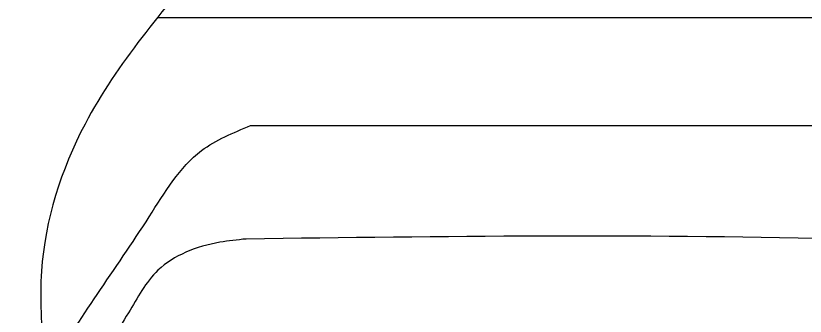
# Model space of a CAD drawing. Extents: x 408 to 498, y 628 to 778.
# Drawn here: x 437.06 to 443.54, y 654.08 to 656.54 of the extents above; entities that cross this region are included whole.
import ezdxf

# ---------------------------------------------------------------- set-up
doc = ezdxf.new("R2010")
doc.units = 0
doc.header["$MEASUREMENT"] = 0
doc.layers.add('1', color=4, linetype='Continuous')

# ---------------------------------------------------------------- blocks, each defined once
blk = doc.blocks.new('2018 PULSE')
at = {"layer": '1', "linetype": 'Continuous', "lineweight": 25}
for p, q in [((29.92166755245557, 11.38224390455696), (59.5384495087477, 11.38224390455696)), ((30.68611349903676, 10.49591956085612), (52.63606029048788, 10.49591956085612))]:
    blk.add_line(p, q, dxfattribs=at)
at = {"layer": '1'}
for points in [[(2.585203667029532, 55.26631874076259), (2.524895157898527, 39.18451671544267), (2.97082237237646, 19.89640795126172), (3.166563010987602, 17.11899396099614), (3.33684354340437, 14.74862373487451), (4.076015100985387, 12.49386815848015), (5.012765018375148, 11.2199244824551), (8.534928519520463, 7.697773860392545), (11.40478557850088, 4.827927295282393), (14.82362955810208, 3.182164771286125), (18.65827875574792, 2.845416050635436), (22.95831884076745, 2.677338042586598), (28.26228006335725, 2.515562132757509), (33.78754674356003, 2.403786968799182), (34.69355709449508, 2.540629377580672), (35.63214481543878, 3.139638824403278), (37.01660641344256, 4.485977357000593), (38.17529868598467, 5.615659486935783), (38.90836868652787, 6.246441994007455), (39.74237500804838, 6.574189179951304), (40.50957487589392, 6.686607431384573), (41.60131061587595, 6.680405799503205), (43.17539316709735, 6.667180135837043), (48.96742992747329, 6.681590633202404)], [(35.12791482416822, 24.54315580369212), (34.48605862582258, 21.85685270559827), (33.05496509686259, 18.44495038080993), (31.60877369906768, 16.21169566002231), (30.63964602296471, 14.95278275856867), (28.95971946049224, 12.58510187097806), (27.77073116034649, 11.03980010289774), (27.162081622541, 10.49007213006507), (26.4267575625845, 9.679557499090947), (25.58747929055369, 8.620830255196779), (24.60380257993563, 7.40956869680042), (23.17127439779279, 5.992200540553199), (21.88270730324723, 4.95065473048021), (20.59017201057623, 3.885421745102803), (20.3238203796875, 3.633255209383151), (20.1833796383055, 3.420987673905756)], [(40.10089810349245, 23.6230604712888), (38.48893389487864, 23.23055805319495), (37.17970873346485, 22.32327677250225), (36.22841831241089, 20.98744847588091), (35.24384724967626, 18.78422933773163), (34.52879922974194, 17.4680732822618), (33.33489240342578, 15.6873765468647), (31.79083005564087, 13.79231757746936), (30.32948159447074, 11.88328363182302), (29.32767450872939, 10.50919508082552), (28.97057629838696, 9.303135315007921), (28.98684929202625, 8.623467819754978)], [(20.33401526476564, 3.67312844235164), (22.775593992224, 5.614874260562601), (23.59702831302093, 6.17379596224805), (25.28480248372875, 7.611201244360814), (27.3166828174983, 8.058334057398724), (27.74683391856047, 7.955228362858747), (28.55059228756113, 8.119733597565869), (29.00363824069188, 8.51887216182638), (29.42761614858296, 9.11158453662847), (29.85428504608717, 9.748810929927004), (30.28342902059285, 10.29133773120725), (30.68611349903676, 10.49591956085612)], [(59.53692224971883, 9.303968898832636), (59.16153495976016, 9.505448712497241), (58.73564492732248, 9.566162322512355), (56.20778767769343, 9.566162322512355), (53.98000000056504, 9.566162322512469), (53.2690108389628, 9.491060904217761), (52.5576149991964, 9.254422273027444), (52.06993905697436, 9.006283652697903), (51.43785903291132, 8.636998841751051), (50.91004627504276, 8.374438201610587), (50.54247207454182, 8.255266807117664), (49.98000000000002, 8.187979354455479), (49.1557561076097, 8.187244087198337), (45.03656378808728, 8.186431755051672), (40.86147197372577, 8.196688802289827), (39.48000000000002, 8.187979354455479), (39.08539448682723, 8.220062226832965), (38.71775494607823, 8.312027777160097), (38.09195043689999, 8.597796877603173), (36.94368856330902, 9.238563108965991), (36.37448854409513, 9.445805501722703), (35.88150365200875, 9.544219103076784), (35.47999999943499, 9.566162322512469), (30.65046457800452, 9.565991943855124)], [(30.65046457800452, 9.565991943855124), (30.43313065947575, 9.539190635233012), (30.15483620744556, 9.456868483862081), (29.92633663691424, 9.309372967912395), (29.68376872997783, 8.960279066447583), (29.38508103216213, 8.522353937704338), (28.94446835004339, 8.036277473591554), (28.41885388371429, 7.753589229034901), (27.82007985388009, 7.726733545847424), (27.4637915860136, 7.815285586580558), (26.74841697269687, 7.841756840374842), (25.8227488908592, 7.475099153451083), (24.53584865178436, 6.605768161537185), (22.73040352109604, 5.323641422584615), (21.41890515298678, 4.413193229577473), (20.77887790075465, 3.954015868463898), (20.5247787588911, 3.760478679966695), (20.1833796383055, 3.42098767390587)]]:
    blk.add_spline(points, degree=3, dxfattribs=at)

msp = doc.modelspace()

# ---------------------------------------------------------------- block references
at = {"layer": '1'}
msp.add_blockref('2018 PULSE', (408.3006816232742, 645.1452181693146), dxfattribs=at)

doc.saveas('drawing.dxf')
